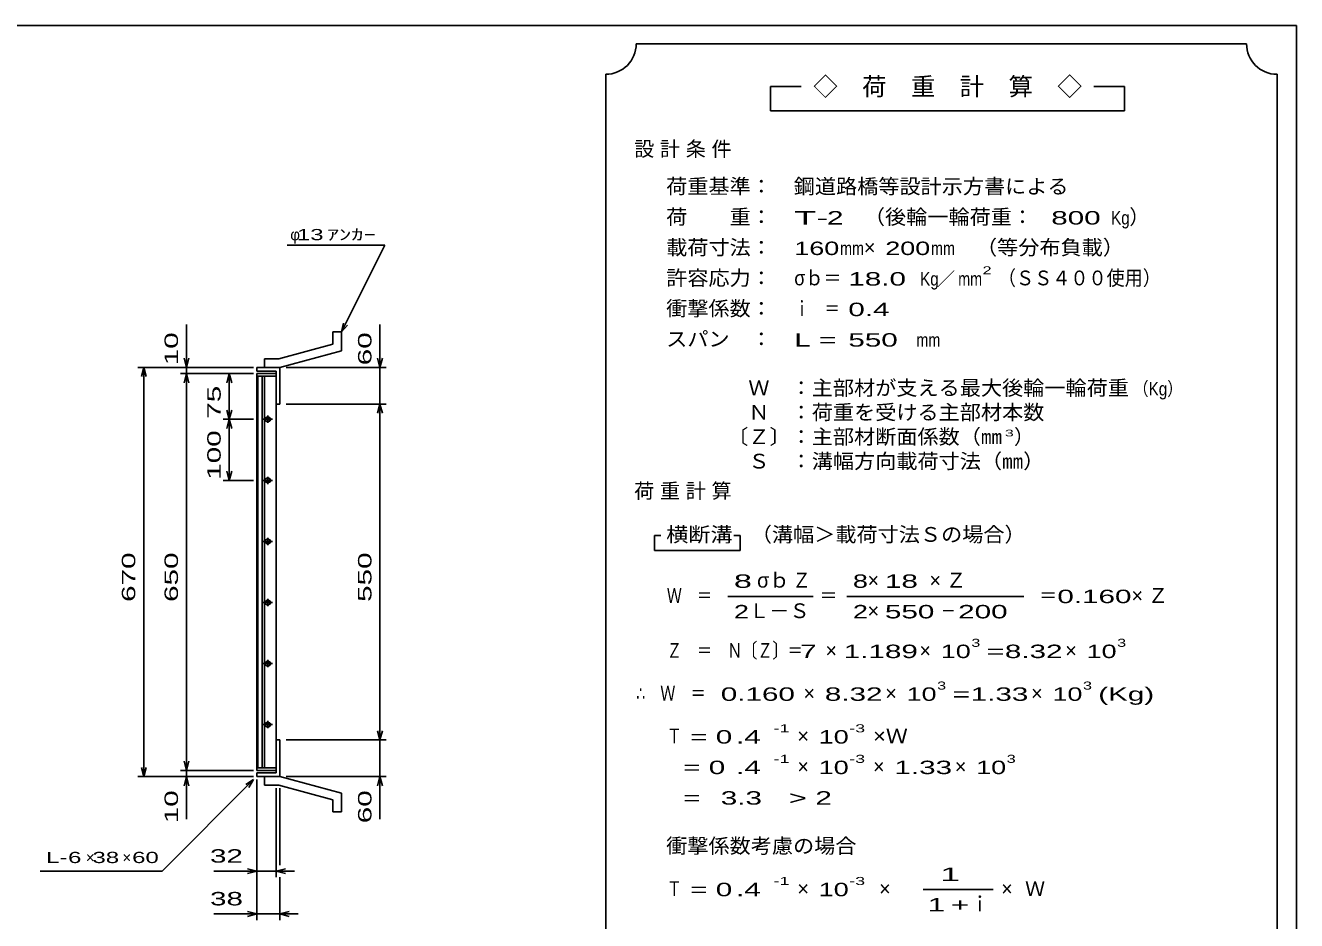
# Model space of a CAD drawing. Units: millimetres, scale not verified. Extents: x -1820 to 1731, y -1282 to 1054.
# Drawn here: x -352 to 1731, y -412 to 1054 of the extents above; entities that cross this region are included whole.
import ezdxf
from ezdxf.enums import TextEntityAlignment as Align

# ---------------------------------------------------------------- set-up
doc = ezdxf.new("R2010")
doc.units = ezdxf.units.MM
doc.header["$LTSCALE"] = 10
for name, color, linetype, lineweight in [('0_2', 150, 'Continuous', 25), ('16', 3, 'Continuous', 25), ('19', 6, 'Continuous', 25), ('22', 2, 'Continuous', 25)]:
    doc.layers.add(name, color=color, linetype=linetype, lineweight=lineweight)
doc.styles.add('ベクトル', font='')
doc.styles.get('ベクトル').set_extended_font_data('ベクトル')

msp = doc.modelspace()

# ---------------------------------------------------------------- linework, layer by layer
at = {"layer": '0_2'}
for p, q in [((-1729, 1053.5), (1731, 1053.5)), ((1731, 1053.5), (1731, -1146.5))]:
    msp.add_line(p, q, dxfattribs=at)
at = {"layer": '16'}
for p, q in [((59, 483.5), (27, 483.5)), ((27, 483.5), (27, 479)), ((59, 479), (59, 483.5)), ((27, 479), (59, 479)), ((27, 479), (27, -162)), ((59, 479), (27, 479)), ((29, 479), (29, -162)), ((36, -162), (36, 479)), ((40, 479), (40, -162)), ((59, -162), (59, 479)), ((37, 408.5), (53, 408.5)), ((47, 411.5), (43, 411.5)), ((43, 405.5), (47, 405.5)), ((45, 414.5), (45, 402.5)), ((45, 314.5), (45, 302.5)), ((37, 308.5), (53, 308.5)), ((47, 311.5), (43, 311.5)), ((43, 305.5), (47, 305.5)), ((37, 208.5), (53, 208.5)), ((47, 211.5), (43, 211.5)), ((45, 214.5), (45, 202.5)), ((43, 205.5), (47, 205.5)), ((37, 108.5), (53, 108.5)), ((47, 111.5), (43, 111.5)), ((43, 105.5), (47, 105.5)), ((45, 114.5), (45, 102.5)), ((37, 8.5), (53, 8.5)), ((47, 11.5), (43, 11.5)), ((43, 5.5), (47, 5.5)), ((45, 14.5), (45, 2.5)), ((37, -91.5), (53, -91.5)), ((47, -88.5), (43, -88.5)), ((43, -94.5), (47, -94.5)), ((45, -85.5), (45, -97.5)), ((27, -162), (59, -162)), ((27, -166.5), (27, -162)), ((27, -162), (59, -162)), ((59, -166.5), (27, -166.5)), ((59, -162), (59, -166.5))]:
    msp.add_line(p, q, dxfattribs=at)
for centre, radius, start, end in [((43, 408.5), 3, 90, 270), ((45, 408.5), 4, 46.6, 133.4), ((45, 408.5), 4, 226.6, 313.4), ((47, 408.5), 3, 270, 90), ((45, 308.5), 4, 46.6, 133.4), ((43, 308.5), 3, 90, 270), ((45, 308.5), 4, 226.6, 313.4), ((47, 308.5), 3, 270, 90), ((43, 208.5), 3, 90, 270), ((45, 208.5), 4, 46.6, 133.4), ((47, 208.5), 3, 270, 90), ((45, 208.5), 4, 226.6, 313.4), ((43, 108.5), 3, 90, 270), ((45, 108.5), 4, 46.6, 133.4), ((45, 108.5), 4, 226.6, 313.4), ((47, 108.5), 3, 270, 90), ((43, 8.5), 3, 90, 270), ((45, 8.5), 4, 46.6, 133.4), ((45, 8.5), 4, 226.6, 313.4), ((47, 8.5), 3, 270, 90), ((43, -91.5), 3, 90, 270), ((45, -91.5), 4, 46.6, 133.4), ((45, -91.5), 4, 226.6, 313.4), ((47, -91.5), 3, 270, 90)]:
    msp.add_arc(centre, radius, start, end, dxfattribs=at)
at = {"layer": '19'}
for p, q in [((152, 551.5), (166, 551.5)), ((152, 531.5), (152, 551.5)), ((166, 520.5), (166, 551.5)), ((152, 531.5), (63, 507.5)), ((40, 507.5), (63, 507.5)), ((40, 493.5), (40, 507.5)), ((65, 493.5), (166, 520.5)), ((27, 487.5), (27, 493.5)), ((27, 493.5), (64, 493.5)), ((59, 487.5), (27, 487.5)), ((40, 493.5), (65, 493.5)), ((59, 433.5), (59, 487.5)), ((64, 493.5), (65, 492.5)), ((65, 492.5), (65, 433.5)), ((65, 433.5), (59, 433.5)), ((65, -116.5), (59, -116.5)), ((59, -116.5), (59, -170.5)), ((65, -175.5), (65, -116.5)), ((27, -170.5), (27, -176.5)), ((59, -170.5), (27, -170.5)), ((27, -176.5), (64, -176.5)), ((40, -176.5), (65, -176.5)), ((40, -190.5), (40, -176.5)), ((64, -176.5), (65, -175.5)), ((65, -176.5), (166, -203.5)), ((40, -190.5), (63, -190.5)), ((152, -214.5), (63, -190.5)), ((166, -234.5), (166, -203.5)), ((152, -234.5), (152, -214.5)), ((152, -234.5), (166, -234.5))]:
    msp.add_line(p, q, dxfattribs=at)
at = {"layer": '22', "color": 4}
for p, q in [((1649, 1023.5), (649, 1023.5)), ((599, 973.5), (599, -576.5)), ((1699, -576.5), (1699, 973.5)), ((919, 953.5), (869, 953.5)), ((869, 953.5), (869, 913.5)), ((1449, 953.5), (1399, 953.5)), ((1449, 913.5), (1449, 953.5)), ((869, 913.5), (1449, 913.5)), ((77, 693.5), (237, 693.5)), ((166, 551.5), (237, 693.5)), ((-88, 493.5), (-88, 563.5)), ((166, 551.5), (169, 566.1)), ((166, 551.5), (176, 562.5)), ((229, 493.5), (229, 563.5)), ((-88, 493.5), (-92, 508.5)), ((-84, 508.5), (-88, 493.5)), ((229, 493.5), (225, 508.5)), ((229, 493.5), (233, 508.5)), ((-168, 493.5), (22, 493.5)), ((-162, 478.5), (-158, 493.5)), ((-154, 478.5), (-158, 493.5)), ((-158, -176.5), (-158, 493.5)), ((22, 493.5), (-98, 493.5)), ((-98, 483.5), (22, 483.5)), ((-92, 468.5), (-88, 483.5)), ((-88, 493.5), (-88, 483.5)), ((-84, 468.5), (-88, 483.5)), ((-88, -166.5), (-88, 483.5)), ((22, 483.5), (-28, 483.5)), ((-18, 483.5), (-22, 468.5)), ((-14, 468.5), (-18, 483.5)), ((-18, 483.5), (-18, 408.5)), ((75, 493.5), (239, 493.5)), ((229, 433.5), (229, 493.5)), ((-18, 408.5), (-22, 423.5)), ((-14, 423.5), (-18, 408.5)), ((75, 433.5), (239, 433.5)), ((225, 418.5), (229, 433.5)), ((233, 418.5), (229, 433.5)), ((229, -116.5), (229, 433.5)), ((-28, 408.5), (22, 408.5)), ((-18, 408.5), (-22, 393.5)), ((-14, 393.5), (-18, 408.5)), ((-18, 408.5), (-18, 308.5)), ((-18, 308.5), (-22, 323.5)), ((-14, 323.5), (-18, 308.5)), ((-28, 308.5), (22, 308.5)), ((689, 218.5), (679, 218.5)), ((679, 218.5), (679, 193.5)), ((819, 218.5), (809, 218.5)), ((819, 193.5), (819, 218.5)), ((679, 193.5), (819, 193.5)), ((799, 118.5), (939, 118.5)), ((994, 118.5), (1284, 118.5)), ((229, -116.5), (225, -101.5)), ((229, -116.5), (233, -101.5)), ((75, -116.5), (239, -116.5)), ((229, -176.5), (229, -116.5)), ((-158, -176.5), (-162, -161.5)), ((-158, -176.5), (-154, -161.5)), ((-98, -166.5), (22, -166.5)), ((-88, -166.5), (-92, -151.5)), ((-88, -166.5), (-84, -151.5)), ((-88, -176.5), (-88, -166.5)), ((-168, -176.5), (22, -176.5)), ((-128, -331.5), (22, -181.5)), ((-98, -176.5), (22, -176.5)), ((-92, -191.5), (-88, -176.5)), ((-84, -191.5), (-88, -176.5)), ((-88, -246.5), (-88, -176.5)), ((9, -189.5), (22, -181.5)), ((14, -194.5), (22, -181.5)), ((27, -341.5), (27, -181.5)), ((27, -411.5), (27, -181.5)), ((75, -176.5), (239, -176.5)), ((225, -191.5), (229, -176.5)), ((233, -191.5), (229, -176.5)), ((229, -246.5), (229, -176.5)), ((59, -341.5), (59, -195.5)), ((65, -321.5), (65, -195.5)), ((-328, -331.5), (-128, -331.5)), ((-43, -331.5), (27, -331.5)), ((27, -331.5), (12, -327.5)), ((12, -335.5), (27, -331.5)), ((27, -331.5), (59, -331.5)), ((59, -331.5), (74, -327.5)), ((74, -335.5), (59, -331.5)), ((59, -331.5), (89, -331.5)), ((65, -411.5), (65, -341.5)), ((1119, -361.5), (1234, -361.5)), ((-43, -401.5), (27, -401.5)), ((27, -401.5), (12, -397.5)), ((12, -405.5), (27, -401.5)), ((27, -401.5), (65, -401.5)), ((65, -401.5), (80, -397.5)), ((80, -405.5), (65, -401.5)), ((65, -401.5), (95, -401.5))]:
    msp.add_line(p, q, dxfattribs=at)
for centre, start, end in [((599, 1023.5), 270, 0), ((1699, 1023.5), 180, 270)]:
    msp.add_arc(centre, 50, start, end, dxfattribs=at)

# ---------------------------------------------------------------- texts
at = {"layer": '22', "style": 'ベクトル'}
for s, height, p in [('◇\u3000荷\u3000重\u3000計\u3000算\u3000◇', 29.33, (939, 953.5)), ('）', 24.19, (1457, 740)), ('φ', 18.33, (82, 711)), ('×', 24.19, (1022, 690)), ('／', 21.99, (1141.5, 638.5)), ('）', 24.19, (1268, 380)), ('σｂ', 24.19, (847, 145)), ('×', 24.19, (1028, 145)), ('Ｌ－Ｓ', 24.19, (834, 95)), ('×', 24.19, (1028, 95)), ('×', 24.19, (959, 30)), ('×', 24.19, (1113, 30)), ('×', 24.19, (1352, 30)), ('×', 24.19, (923, -40)), ('×', 24.19, (1057, -40)), ('×', 24.19, (1296, -40)), ('×', 24.19, (913, -110)), ('×', 24.19, (913, -160)), ('×', 24.19, (1037, -160)), ('×', 24.19, (1171, -160)), ('×', 18.33, (-253, -309)), ('×', 18.33, (-193, -309)), ('×', 24.19, (913, -360)), ('×', 24.19, (1047, -360)), ('×', 24.19, (1247, -360)), ('Ｗ', 24.19, (1286, -360)), ('ｉ', 24.19, (1195.5, -385))]:
    msp.add_text(s, height=height, dxfattribs=at).set_placement(p, align=Align.MIDDLE_LEFT)
for s, height, width, p in [('荷重基準：\u3000', 24.19, 1.05, (698, 790)), ('鋼道路橋等設計示方書による', 24.19, 1.05, (907, 790)), ('荷\u3000\u3000重：\u3000', 24.19, 1.05, (698, 740)), ('（後輪一輪荷重：', 24.19, 1.05, (1022, 740)), ('T-', 21.99, 2, (908, 738.5)), (' 2 ', 21.99, 1.65, (948, 738.5)), ('  800', 21.99, 1.65, (1302, 738.5)), ('Kg', 21.99, 0.85, (1427, 738.5)), (' 13 ', 18.33, 1.6, (82, 711)), ('ｱﾝｶｰ', 18.33, 1.6, (142, 711)), ('載荷寸法：\u3000', 24.19, 1.05, (698, 690)), ('160', 21.99, 1.5, (908, 688.5)), ('mm', 21.99, 0.8, (983, 688.5)), ('200', 21.99, 1.5, (1057, 688.5)), ('mm', 21.99, 0.8, (1132, 688.5)), ('\u3000（等分布負載）', 24.19, 1.05, (1171, 690)), ('許容応力：\u3000', 24.19, 1.05, (698, 640)), ('σｂ＝', 24.19, 0.9, (908, 640)), (' 18.0', 21.99, 1.65, (983, 638.5)), ('Kg', 21.99, 0.85, (1114, 638.5)), ('2', 13.2, 1.5, (1216.5, 652.5)), ('（ＳＳ４００使用）', 24.19, 0.9, (1241.5, 640)), ('mm', 21.99, 0.8, (1176.5, 638.5)), ('衝撃係数：\u3000', 24.19, 1.05, (698, 590)), ('ｉ\u3000＝', 24.19, 0.75, (908, 590)), (' 0.4', 21.99, 1.65, (983, 588.5)), ('スパン\u3000：\u3000', 24.19, 1.05, (698, 540)), ('L =', 21.99, 1.65, (908, 538.5)), (' 550 ', 21.99, 1.65, (983, 538.5)), ('mm', 21.99, 0.8, (1108, 538.5)), ('\u3000Ｗ\u3000：主部材が支える最大後輪一輪荷重', 24.19, 1.05, (798, 460)), ('（Kg）', 21.99, 0.85, (1463, 458.5)), ('\u3000Ｎ\u3000：荷重を受ける主部材本数', 24.19, 1.05, (798, 420)), ('〔Ｚ〕：主部材断面係数（㎜', 24.19, 1.05, (798, 380)), ('3', 11, 1.8, (1253, 386)), ('\u3000Ｓ\u3000：溝幅方向載荷寸法（㎜）', 24.19, 1.05, (798, 340)), ('横断溝', 24.19, 1.1, (698, 220)), ('\u3000（溝幅＞載荷寸法Ｓの場合）', 24.19, 1.05, (802, 220)), ('8', 21.99, 1.8, (809, 143.5)), ('Ｚ', 24.19, 0.9, (905, 145)), ('8', 21.99, 1.5, (1004, 143.5)), (' 18 ', 21.99, 1.65, (1043, 143.5)), ('Ｗ\u3000＝', 24.19, 0.75, (699, 120)), ('＝', 24.19, 0.9, (949, 120)), ('＝', 24.19, 0.9, (1309, 120)), ('0.160', 21.99, 1.65, (1339, 118.5)), ('2', 21.99, 1.5, (809, 93.5)), ('2', 21.99, 1.5, (1004, 93.5)), (' 550 ', 21.99, 1.65, (1043, 93.5)), (' 200 ', 21.99, 1.65, (1163, 93.5)), ('－', 24.19, 0.75, (1148, 95)), ('Ｚ\u3000＝\u3000Ｎ〔Ｚ〕＝', 24.19, 0.75, (699, 30)), ('3', 13.2, 1.5, (1198, 42.5)), ('3', 13.2, 1.5, (1437, 42.5)), (' 7 ', 21.99, 1.65, (904, 28.5)), ('1.189', 21.99, 1.65, (989, 28.5)), ('10', 21.99, 1.5, (1148, 28.5)), ('=', 21.99, 1.7, (1223, 28.5)), ('8.32', 21.99, 1.65, (1253, 28.5)), ('10', 21.99, 1.5, (1387, 28.5)), ('3', 13.2, 1.5, (1142, -27.5)), ('3', 13.2, 1.5, (1381, -27.5)), ('∴\u3000Ｗ\u3000＝', 24.19, 0.75, (649, -40)), (' 0.160', 21.99, 1.65, (774, -41.5)), ('8.32', 21.99, 1.65, (958, -41.5)), ('10', 21.99, 1.5, (1092, -41.5)), ('=', 21.99, 1.7, (1167, -41.5)), ('1.33', 21.99, 1.65, (1197, -41.5)), ('10', 21.99, 1.5, (1331, -41.5)), ('(Kg)', 21.99, 1.65, (1406, -41.5)), ('Ｔ', 24.19, 0.75, (699, -110)), (' = 0', 21.99, 1.65, (724, -111.5)), (' .4 ', 21.99, 1.65, (799, -111.5)), ('-1', 13.2, 1.65, (874, -97.5)), ('10', 21.99, 1.5, (948, -111.5)), ('-3', 13.2, 1.65, (998, -97.5)), ('×Ｗ', 24.19, 1.1, (1037, -110)), ('-1', 13.2, 1.65, (874, -147.5)), ('-3', 13.2, 1.65, (998, -147.5)), ('3', 13.2, 1.5, (1256, -147.5)), ('  = 0', 21.99, 1.65, (699, -161.5)), (' .4 ', 21.99, 1.65, (799, -161.5)), ('10', 21.99, 1.5, (948, -161.5)), ('1.33', 21.99, 1.65, (1072, -161.5)), ('10', 21.99, 1.5, (1206, -161.5)), ('  =', 21.99, 1.65, (699, -211.5)), (' 3.3', 21.99, 1.65, (774, -211.5)), ('>', 21.99, 1.7, (899, -211.5)), (' 2 ', 21.99, 1.65, (929, -211.5)), ('衝撃係数考慮の場合', 24.19, 1.05, (698, -290)), ('L-', 18.33, 1.6, (-318, -309)), (' 6 ', 18.33, 1.6, (-293, -309)), (' 38 ', 18.33, 1.6, (-253, -309)), (' 60 ', 18.33, 1.6, (-188, -309)), (' 32 ', 21.99, 1.65, (-63, -306.5)), ('Ｔ', 24.19, 0.75, (699, -360)), (' = 0', 21.99, 1.65, (724, -361.5)), (' .4 ', 21.99, 1.65, (799, -361.5)), ('-1', 13.2, 1.65, (874, -347.5)), ('10', 21.99, 1.5, (948, -361.5)), ('-3', 13.2, 1.65, (998, -347.5)), (' 38 ', 21.99, 1.65, (-63, -376.5))]:
    msp.add_text(s, height=height, dxfattribs=dict(at, width=width)).set_placement(p, align=Align.MIDDLE_LEFT)
at = {"layer": '22', "style": 'ベクトル', "width": 1.65}
for s, p in [(' 10 ', (-113, 483.5)), (' 60 ', (204, 483.5)), (' 75 ', (-43, 396)), (' 100 ', (-43, 296)), (' 670 ', (-183, 96)), (' 650 ', (-113, 96)), (' 550 ', (204, 96)), (' 10 ', (-113, -266.5)), (' 60 ', (204, -266.5))]:
    msp.add_text(s, height=21.99, rotation=90, dxfattribs=at).set_placement(p, align=Align.MIDDLE_LEFT)
at = {"layer": '22', "attachment_point": 4, "style": 'ベクトル'}
for s, insert, char_height in [('\\T1.28;設計条件', (645.5, 850), 24.19), ('\\T1.28;荷重計算', (645.5, 290), 24.19), ('\\T1.42;×Ｚ', (1129.5, 145), 24.19), ('\\T1.42;×Ｚ', (1460.5, 120), 24.19), ('\\T1.25;\\W2;\\~1\\~', (1126.5, -336.5), 21.99), ('\\T1.33;\\W1.75;1+', (1126.5, -386.5), 21.99)]:
    msp.add_mtext(s, dxfattribs=dict(at, insert=insert, char_height=char_height))

doc.saveas('drawing.dxf')
